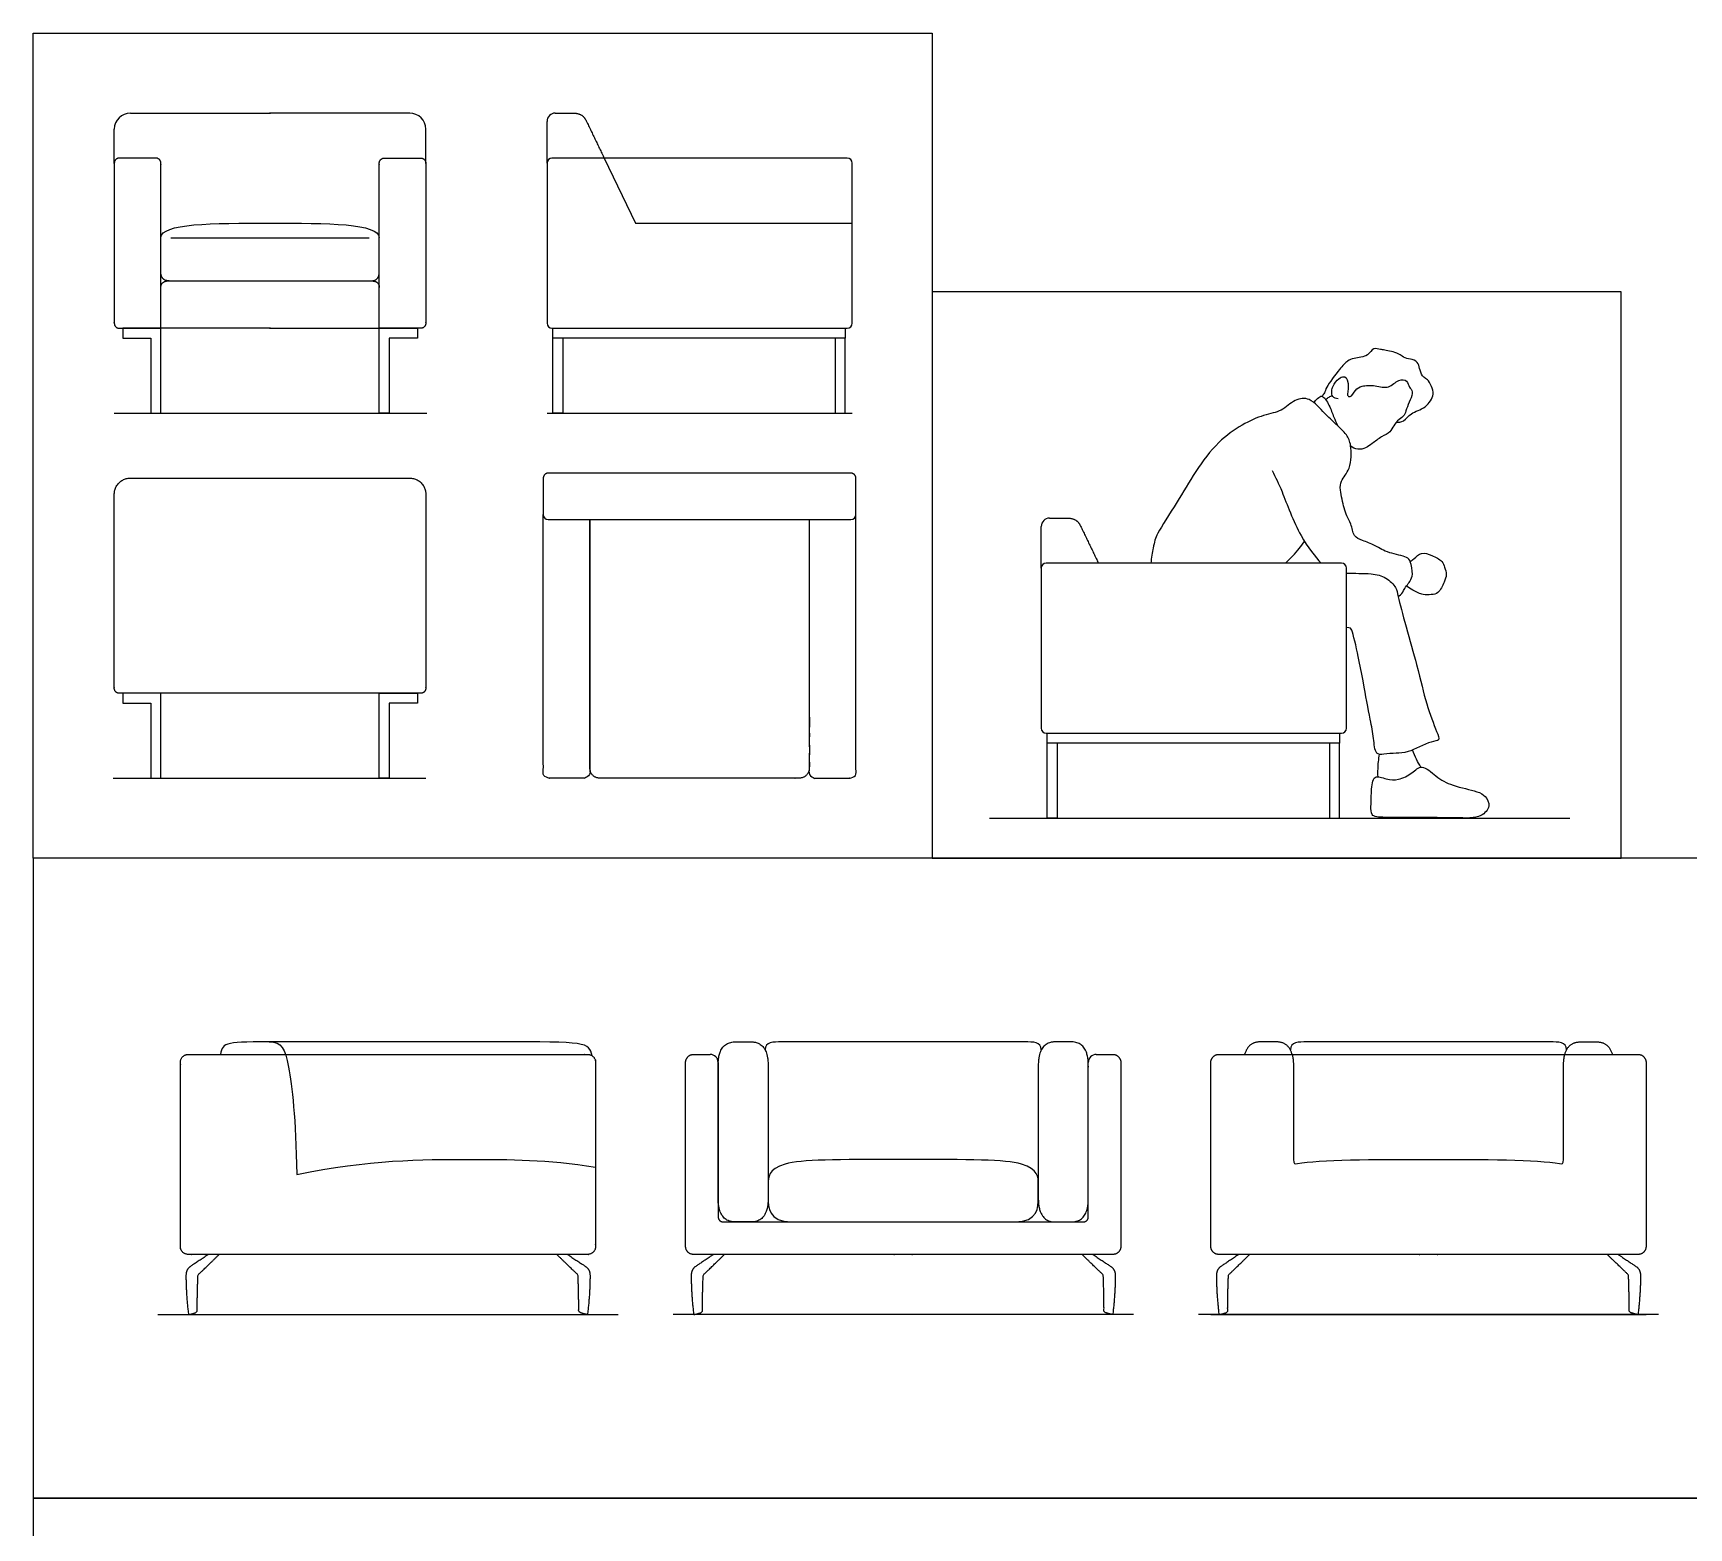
# Model space of a CAD drawing. Header units: millimetres. Extents: x 0 to 36.1, y -0.4 to 14.5.
# Drawn here: x 9.189 to 13.392, y 10.728 to 14.525 of the extents above; entities that cross this region are included whole.
import ezdxf

# ---------------------------------------------------------------- set-up
doc = ezdxf.new("R2010")
doc.units = ezdxf.units.MM
for name, color, linetype, true_color in [('AG-DETAIL-DIAGRAM', 7, 'Continuous', 0xccff66), ('AG-DIAGRAM', 7, 'Continuous', 0xfecc66), ('AG-FURNITURE', 7, 'Continuous', 0x66ccff), ('AG-GUIDES', 7, 'Continuous', 0xcccccc), ('AG-PEOPLE', 7, 'Continuous', 0xfc6666), ('X-VPRT', 6, 'Continuous', 0xff00ff)]:
    doc.layers.add(name, color=color, linetype=linetype, true_color=true_color)

msp = doc.modelspace()

# ---------------------------------------------------------------- linework, layer by layer
at = {"layer": 'AG-DETAIL-DIAGRAM'}
for points in [[(10.6383, 14.2072), (10.7178, 14.0421), (11.2679, 14.0421)], [(9.5385, 14.0046), (9.7901, 14.0046), (10.0416, 14.0046)], [(12.7309, 11.664), (12.7311, 11.664)]]:
    msp.add_lwpolyline(points, dxfattribs=at)
for points, degree, knots in [([(9.7881, 11.9624), (9.8201, 11.9625), (9.8357, 11.9307), (9.8559, 11.7694), (9.8578, 11.6253), (10.0403, 11.664), (10.3171, 11.664), (10.4908, 11.664), (10.6165, 11.6447)], 3, [0, 0, 0, 0, 7.310814, 14.621629, 14.621629, 14.621629, 25.601651, 36.581673, 36.581673, 36.581673, 36.581673]), ([(12.3849, 11.9307), (12.3882, 11.9187), (12.3882, 11.9021), (12.3882, 11.7553), (12.3882, 11.728), (12.3882, 11.7128), (12.3882, 11.664)], 2, [-54.570494, -54.570494, -54.570494, -53.666358, -53.666358, -43.116835, -43.116835, -37.231893, -37.231893, -37.231893]), ([(13.074, 11.664), (13.074, 11.7128), (13.074, 11.728), (13.074, 11.7553), (13.074, 11.9021), (13.074, 11.9187), (13.0772, 11.9307)], 2, [-34.981893, -34.981893, -34.981893, -29.096951, -29.096951, -18.547428, -18.547428, -17.643291, -17.643291, -17.643291]), ([(12.3882, 11.664), (12.3882, 11.6511), (12.439, 11.664), (12.7311, 11.664), (13.0232, 11.664), (13.074, 11.6511), (13.074, 11.664)], 3, [0, 0, 0, 0, 1.524868, 16.549736, 31.574603, 33.099471, 33.099471, 33.099471, 33.099471])]:
    msp.add_open_spline(points, degree=degree, knots=knots, dxfattribs=at)
at = {"layer": 'AG-DIAGRAM'}
for p, q in [((10.4932, 13.5595), (11.2679, 13.5595)), ((11.6168, 12.5308), (13.09, 12.5308))]:
    msp.add_line(p, q, dxfattribs=at)
for points in [[(9.3946, 13.5595), (10.1884, 13.5595)], [(9.3917, 12.6324), (10.1855, 12.6324)], [(9.5053, 11.2703), (10.6737, 11.2703)], [(11.9818, 11.2703), (11.3976, 11.2703), (10.8134, 11.2703)], [(13.3153, 11.2703), (12.7311, 11.2703), (12.1469, 11.2703)]]:
    msp.add_lwpolyline(points, dxfattribs=at)
at = {"layer": 'AG-FURNITURE'}
for p, q in [((9.7915, 13.7751), (9.5128, 13.7751)), ((9.7886, 13.7751), (10.0673, 13.7751))]:
    msp.add_line(p, q, dxfattribs=at)
for points in [[(9.5339, 13.8954), (9.7915, 13.8954)], [(10.5337, 13.7497), (10.5337, 13.5595), (10.5083, 13.5595), (10.5083, 13.7497)], [(11.2245, 13.7497), (11.2245, 13.5595), (11.2499, 13.5595), (11.2499, 13.7497)], [(9.7915, 12.848), (9.5128, 12.848)], [(10.0673, 12.848), (9.7915, 12.848)], [(11.7885, 12.721), (11.7885, 12.5308), (11.7631, 12.5308), (11.7631, 12.721)], [(12.4794, 12.721), (12.4794, 12.5308), (12.5048, 12.5308), (12.5048, 12.721)], [(12.241, 11.9307), (13.2212, 11.9307)]]:
    msp.add_lwpolyline(points, dxfattribs=at)
for points in [[(9.5128, 13.5595), (9.5128, 13.7751), (9.4161, 13.7751), (9.4161, 13.7497), (9.4874, 13.7497), (9.4874, 13.5595)], [(10.0673, 13.5595), (10.0673, 13.7751), (10.1641, 13.7751), (10.1641, 13.7497), (10.0927, 13.7497), (10.0927, 13.5595)], [(10.5083, 13.7751), (11.2499, 13.7751), (11.2499, 13.7497), (10.5083, 13.7497)], [(9.5128, 12.6324), (9.5128, 12.848), (9.4161, 12.848), (9.4161, 12.8226), (9.4874, 12.8226), (9.4874, 12.6324)], [(10.0673, 12.6324), (10.0673, 12.848), (10.1641, 12.848), (10.1641, 12.8226), (10.0927, 12.8226), (10.0927, 12.6324)], [(11.7631, 12.7464), (12.5048, 12.7464), (12.5048, 12.721), (11.7631, 12.721)]]:
    msp.add_lwpolyline(points, close=True, dxfattribs=at)
for centre, radius, start, end in [((9.4355, 14.2806), 0.0409, 90, 180), ((10.1446, 14.2806), 0.0409, 0, 90), ((10.5143, 14.3004), 0.0211, 90, 180), ((10.5057, 14.1947), 0.0125, 90, 180), ((11.2554, 14.1947), 0.0125, 0, 90), ((10.5057, 13.7876), 0.0125, 180, 270), ((11.2554, 13.7876), 0.0125, 270, 0), ((10.4964, 13.3016), 0.0127, 180, 270), ((11.2647, 13.3016), 0.0127, 270, 0), ((11.7691, 13.2717), 0.0211, 90, 180), ((11.7605, 13.166), 0.0125, 90, 180), ((12.5103, 13.166), 0.0125, 0, 90), ((11.7605, 12.7589), 0.0125, 180, 270), ((12.5103, 12.7589), 0.0125, 270, 0), ((10.9075, 11.9105), 0.0202, 0, 90), ((11.8877, 11.9105), 0.0202, 90, 180), ((13.2212, 11.9105), 0.0202, 90, 90.0000203467981)]:
    msp.add_arc(centre, radius, start, end, dxfattribs=at)
for points, degree in [([(9.4355, 14.3215), (9.6135, 14.3215), (9.7915, 14.3215)], 2), ([(10.1446, 14.3215), (9.9666, 14.3215), (9.7886, 14.3215)], 2), ([(10.4932, 14.1947), (10.4932, 14.2476), (10.4932, 14.3004)], 2), ([(10.5143, 14.3215), (10.5368, 14.3215), (10.5593, 14.3215)], 2), ([(10.5593, 14.3215), (10.5826, 14.3215), (10.5915, 14.3045)], 2), ([(10.5915, 14.3045), (10.6149, 14.2558), (10.6383, 14.2072)], 2), ([(9.3946, 14.1945), (9.3946, 14.2375), (9.3946, 14.2806)], 2), ([(10.1855, 14.1945), (10.1855, 14.2375), (10.1855, 14.2806)], 2), ([(10.4932, 14.1947), (10.4932, 13.9911), (10.4932, 13.7876)], 2), ([(11.2554, 14.2072), (10.8805, 14.2072), (10.5057, 14.2072)], 2), ([(11.2679, 13.7876), (11.2679, 13.9911), (11.2679, 14.1947)], 2), ([(9.5128, 14.0046), (9.5128, 14.0421), (9.6445, 14.0421), (9.7901, 14.0421)], 3), ([(9.7901, 14.0421), (9.9356, 14.0421), (10.0673, 14.0421), (10.0673, 14.0046)], 3), ([(9.5339, 13.8954), (9.5128, 13.8954), (9.5128, 13.919)], 2), ([(10.0462, 13.8954), (10.0673, 13.8954), (10.0673, 13.919)], 2), ([(9.5128, 13.8785), (9.5128, 13.8954), (9.5339, 13.8954)], 2), ([(10.5057, 13.7751), (10.8805, 13.7751), (11.2554, 13.7751)], 2), ([(10.4837, 13.3944), (10.4837, 13.348), (10.4837, 13.3016)], 2), ([(10.8805, 13.4071), (10.6885, 13.4071), (10.4964, 13.4071)], 2), ([(11.2647, 13.4071), (11.0726, 13.4071), (10.8805, 13.4071)], 2), ([(11.2774, 13.3016), (11.2774, 13.348), (11.2774, 13.3944)], 2), ([(10.4964, 13.2889), (10.6943, 13.2889), (10.8805, 13.2889)], 2), ([(10.8805, 13.2889), (11.0668, 13.2889), (11.2647, 13.2889)], 2), ([(11.7691, 13.2928), (11.7917, 13.2928), (11.8142, 13.2928)], 2), ([(11.8142, 13.2928), (11.8375, 13.2928), (11.8463, 13.2758)], 2), ([(11.748, 13.166), (11.748, 13.2189), (11.748, 13.2717)], 2), ([(11.8463, 13.2758), (11.8698, 13.2271), (11.8932, 13.1785)], 2), ([(11.748, 13.166), (11.748, 12.9624), (11.748, 12.7589)], 2), ([(12.5103, 13.1785), (12.1354, 13.1785), (11.7605, 13.1785)], 2), ([(12.5227, 12.7589), (12.5227, 12.9624), (12.5227, 13.166)], 2), ([(11.7605, 12.7464), (12.1354, 12.7464), (12.5103, 12.7464)], 2), ([(11.3976, 11.9625), (11.1335, 11.9625), (11.088, 11.9625), (11.0471, 11.9625), (11.0471, 11.9421)], 3), ([(11.7481, 11.9421), (11.7481, 11.9625), (11.7071, 11.9625), (11.6617, 11.9625), (11.3976, 11.9625)], 3), ([(12.7311, 11.9625), (12.467, 11.9625), (12.4215, 11.9625), (12.3806, 11.9625), (12.3806, 11.9421)], 3), ([(13.0816, 11.9421), (13.0816, 11.9625), (13.0406, 11.9625), (12.9952, 11.9625), (12.7311, 11.9625)], 3), ([(10.8451, 11.4429), (10.8451, 11.6767), (10.8451, 11.9105)], 2), ([(10.8653, 11.9307), (10.8864, 11.9307), (10.9075, 11.9307)], 2), ([(10.9277, 11.9105), (10.9277, 11.7142), (10.9277, 11.518)], 2), ([(11.8675, 11.518), (11.8675, 11.7142), (11.8675, 11.9105)], 2), ([(11.8877, 11.9307), (11.9087, 11.9307), (11.9298, 11.9307)], 2), ([(11.95, 11.9105), (11.95, 11.6767), (11.95, 11.4429)], 2), ([(12.1786, 11.4429), (12.1786, 11.6767), (12.1786, 11.9105)], 2), ([(12.1988, 11.9307), (12.2199, 11.9307), (12.241, 11.9307)], 2), ([(13.2212, 11.9307), (13.2422, 11.9307), (13.2633, 11.9307)], 2), ([(13.2835, 11.9105), (13.2835, 11.6767), (13.2835, 11.4429)], 2), ([(11.3976, 11.664), (11.2259, 11.664), (11.0547, 11.664), (11.0547, 11.5925), (11.0547, 11.5861), (11.0547, 11.5832), (11.0547, 11.5053), (11.114, 11.5053)], 3), ([(11.6811, 11.5053), (11.7405, 11.5053), (11.7405, 11.5832), (11.7405, 11.5861), (11.7405, 11.5925), (11.7405, 11.664), (11.5693, 11.664), (11.3976, 11.664)], 3), ([(10.9404, 11.5053), (11.169, 11.5053), (11.3976, 11.5053)], 2), ([(11.3976, 11.5053), (11.6262, 11.5053), (11.8548, 11.5053)], 2)]:
    msp.add_open_spline(points, degree=degree, dxfattribs=at)
for points, weights, knots in [([(9.5128, 13.7751), (9.4601, 13.7751), (9.4073, 13.7751), (9.3946, 13.7751), (9.3946, 13.7878), (9.3946, 13.9911), (9.3946, 14.1945), (9.3946, 14.2072), (9.4073, 14.2072), (9.4537, 14.2072), (9.5001, 14.2072), (9.5128, 14.2072), (9.5128, 14.1945), (9.5128, 13.9917), (9.5128, 13.7751)], [1, 1, 1, 0.707106781186, 1, 1, 1, 0.707106781187, 1, 1, 1, 0.707106781187, 1, 1, 1], [0, 0, 0, 0.346038, 0.346038, 0.411488, 0.411488, 1.745784, 1.745784, 1.811234, 1.811234, 2.115605, 2.115605, 2.181055, 2.181055, 3.555633, 3.555633, 3.555633]), ([(10.0673, 13.7751), (10.12, 13.7751), (10.1728, 13.7751), (10.1855, 13.7751), (10.1855, 13.7878), (10.1855, 13.9911), (10.1855, 14.1945), (10.1855, 14.2072), (10.1728, 14.2072), (10.1264, 14.2072), (10.08, 14.2072), (10.0673, 14.2072), (10.0673, 14.1945), (10.0673, 13.9917), (10.0673, 13.7751)], [1, 1, 1, 0.707106781186, 1, 1, 1, 0.707106781187, 1, 1, 1, 0.707106781187, 1, 1, 1], [0, 0, 0, 0.346038, 0.346038, 0.411488, 0.411488, 1.745784, 1.745784, 1.811234, 1.811234, 2.115605, 2.115605, 2.181055, 2.181055, 3.555633, 3.555633, 3.555633]), ([(9.3946, 13.2674), (9.3946, 13.2737), (9.3946, 13.3168), (9.3946, 13.3535), (9.3946, 13.3944), (9.4355, 13.3944), (9.612, 13.3944), (9.7915, 13.3944)], [1, 1, 1, 1, 0.707106781187, 1, 1, 1], [0, 0, 0, 0.041909, 0.284237, 0.284237, 0.496061, 0.496061, 1.661206, 1.661206, 1.661206]), ([(9.7915, 13.3944), (9.9681, 13.3944), (10.1446, 13.3944), (10.1855, 13.3944), (10.1855, 13.3535), (10.1855, 13.3104), (10.1855, 13.2674)], [1, 1, 1, 0.707106781187, 1, 1, 1], [-1.651608, -1.651608, -1.651608, -0.493195, -0.493195, -0.282594, -0.282594, 0, 0, 0]), ([(10.6018, 13.2889), (10.6018, 12.8467), (10.6018, 12.6451), (10.6018, 12.6324), (10.5891, 12.6324), (10.5428, 12.6324), (10.4964, 12.6324), (10.4837, 12.6324), (10.4837, 12.6451), (10.4837, 12.8433), (10.4837, 13.3016)], [1, 1, 1, 0.707106781187, 1, 1, 1, 0.707106781186, 1, 1, 1], [2.25727, 2.25727, 2.25727, 3.539089, 3.539089, 3.604539, 3.604539, 3.90891, 3.90891, 3.97436, 3.97436, 5.27501, 5.27501, 5.27501]), ([(11.1592, 13.2889), (11.1592, 12.9521), (11.1592, 12.6578), (11.1592, 12.6324), (11.1338, 12.6324), (10.8805, 12.6324), (10.6272, 12.6324), (10.6018, 12.6324), (10.6018, 12.6578), (10.6018, 12.9521), (10.6018, 13.2889)], [1, 1, 1, 0.707106781187, 1, 1, 1, 0.707106781187, 1, 1, 1], [1.980208, 1.980208, 1.980208, 3.911186, 3.911186, 4.042086, 4.042086, 5.704177, 5.704177, 5.835077, 5.835077, 7.766055, 7.766055, 7.766055]), ([(11.1592, 13.2889), (11.1592, 12.8467), (11.1592, 12.6451), (11.1592, 12.6324), (11.1719, 12.6324), (11.2183, 12.6324), (11.2647, 12.6324), (11.2774, 12.6324), (11.2774, 12.6451), (11.2774, 12.8433), (11.2774, 13.3016)], [1, 1, 1, 0.707106781187, 1, 1, 1, 0.707106781186, 1, 1, 1], [2.25727, 2.25727, 2.25727, 3.539089, 3.539089, 3.604539, 3.604539, 3.90891, 3.90891, 3.97436, 3.97436, 5.27501, 5.27501, 5.27501]), ([(9.5128, 12.848), (9.4601, 12.848), (9.4073, 12.848), (9.3946, 12.848), (9.3946, 12.8607), (9.3946, 12.9878), (9.3946, 13.1912), (9.3946, 13.2674)], [1, 1, 1, 0.707106781186, 1, 1, 1, 1], [0, 0, 0, 0.346038, 0.346038, 0.411488, 0.411488, 1.245784, 1.745784, 1.745784, 1.745784]), ([(10.1855, 13.2674), (10.1855, 13.064), (10.1855, 12.8607), (10.1855, 12.848), (10.1728, 12.848), (10.12, 12.848), (10.0673, 12.848)], [1, 1, 1, 0.707106781186, 1, 1, 1], [-1.745784, -1.745784, -1.745784, -0.411488, -0.411488, -0.346038, -0.346038, 0, 0, 0]), ([(9.5826, 11.9307), (9.5624, 11.9307), (9.5624, 11.9105), (9.5624, 11.6767), (9.5624, 11.4429), (9.5624, 11.4227), (9.5826, 11.4227), (9.836, 11.4227), (10.0895, 11.4227), (10.3429, 11.4227), (10.5963, 11.4227), (10.6165, 11.4227), (10.6165, 11.4429), (10.6165, 11.6767), (10.6165, 11.9105), (10.6165, 11.9307), (10.5963, 11.9307), (10.3429, 11.9307), (10.0895, 11.9307), (9.836, 11.9307), (9.5826, 11.9307)], [1, 0.707106781187, 1, 1, 1, 0.707106781187, 1, 1, 1, 1, 1, 0.707106781187, 1, 1, 1, 0.707106781187, 1, 1, 1, 1, 1], [-41.545314, -41.545314, -41.545314, -40.296038, -40.296038, -21.886665, -21.886665, -20.637389, -20.637389, -0.682703, -0.682703, 19.271984, 19.271984, 20.521259, 20.521259, 38.930632, 38.930632, 40.179908, 40.179908, 60.134594, 60.134594, 80.089281, 80.089281, 80.089281])]:
    msp.add_rational_spline(points, weights, degree=2, knots=knots, dxfattribs=at)
for points, degree, knots in [([(9.7915, 13.8954), (9.9174, 13.8954), (10.0462, 13.8954), (10.0673, 13.8954), (10.0673, 13.8785)], 2, [0, 0, 0, 0.8452065, 0.8452065, 0.9555097, 0.9555097, 0.9555097]), ([(10.6077, 11.9272), (10.6, 11.9625), (10.5944, 11.9625), (10.3701, 11.9625), (10.2766, 11.9625), (10.183, 11.9625), (10.0895, 11.9625), (9.9959, 11.9625), (9.9024, 11.9625), (9.8088, 11.9625), (9.6765, 11.9625), (9.6708, 11.9625), (9.6639, 11.9307)], 3, [0, 0, 0, 0, 17.531226, 17.531226, 17.531226, 28.580352, 28.580352, 28.580352, 39.629478, 39.629478, 39.629478, 57.160704, 57.160704, 57.160704, 57.160704]), ([(10.9277, 11.728), (10.9277, 11.7007), (10.9277, 11.5656), (10.9277, 11.5053), (10.971, 11.5053), (10.9912, 11.5053), (11.0114, 11.5053), (11.0547, 11.5053), (11.0547, 11.5656), (11.0547, 11.7007), (11.0547, 11.728), (11.0547, 11.7553), (11.0547, 11.9021), (11.0547, 11.9625), (11.0114, 11.9625), (10.9912, 11.9625), (10.971, 11.9625), (10.9277, 11.9625), (10.9277, 11.9021), (10.9277, 11.7553), (10.9277, 11.728)], 2, [13.841787, 13.841787, 13.841787, 24.391311, 24.391311, 27.683574, 27.683574, 29.275047, 29.275047, 32.567311, 32.567311, 43.116835, 43.116835, 53.666358, 53.666358, 56.958622, 56.958622, 58.550095, 58.550095, 61.842359, 61.842359, 72.391882, 72.391882, 72.391882]), ([(11.8675, 11.728), (11.8675, 11.7007), (11.8675, 11.5656), (11.8675, 11.5053), (11.8242, 11.5053), (11.804, 11.5053), (11.7838, 11.5053), (11.7405, 11.5053), (11.7405, 11.5656), (11.7405, 11.7007), (11.7405, 11.728), (11.7405, 11.7553), (11.7405, 11.9021), (11.7405, 11.9625), (11.7838, 11.9625), (11.804, 11.9625), (11.8242, 11.9625), (11.8675, 11.9625), (11.8675, 11.9021), (11.8675, 11.7553), (11.8675, 11.728)], 2, [13.841787, 13.841787, 13.841787, 24.391311, 24.391311, 27.683574, 27.683574, 29.275047, 29.275047, 32.567311, 32.567311, 43.116835, 43.116835, 53.666358, 53.666358, 56.958622, 56.958622, 58.550095, 58.550095, 61.842359, 61.842359, 72.391882, 72.391882, 72.391882]), ([(12.3849, 11.9307), (12.3763, 11.9625), (12.3449, 11.9625), (12.3247, 11.9625), (12.3045, 11.9625), (12.2731, 11.9625), (12.2644, 11.9307)], 2, [54.570494, 54.570494, 54.570494, 56.958622, 56.958622, 58.550095, 58.550095, 60.938222, 60.938222, 60.938222]), ([(13.0772, 11.9307), (13.0859, 11.9625), (13.1173, 11.9625), (13.1375, 11.9625), (13.1577, 11.9625), (13.1891, 11.9625), (13.1977, 11.9307)], 2, [54.570494, 54.570494, 54.570494, 56.958622, 56.958622, 58.550095, 58.550095, 60.938222, 60.938222, 60.938222]), ([(9.6335, 11.4227), (9.6044, 11.4032), (9.5869, 11.3915), (9.5766, 11.3846), (9.5766, 11.3684), (9.5766, 11.3225), (9.5829, 11.2703), (9.5908, 11.2703), (9.6051, 11.2767), (9.6051, 11.3213), (9.6071, 11.3705), (9.6294, 11.3921), (9.661, 11.4227)], 2, [-2.148467, -2.148467, -2.148467, -0.490427, -0.490427, 0.637285, 0.637285, 4.686402, 4.686402, 5.704101, 5.704101, 9.462658, 9.462658, 11.904997, 11.904997, 11.904997]), ([(10.5454, 11.4227), (10.5745, 11.4032), (10.592, 11.3915), (10.6024, 11.3846), (10.6024, 11.3684), (10.6024, 11.3225), (10.596, 11.2703), (10.5881, 11.2703), (10.5738, 11.2767), (10.5738, 11.3213), (10.5719, 11.3705), (10.5496, 11.3921), (10.5179, 11.4227)], 2, [-2.148467, -2.148467, -2.148467, -0.490427, -0.490427, 0.637285, 0.637285, 4.686402, 4.686402, 5.704101, 5.704101, 9.462658, 9.462658, 11.904997, 11.904997, 11.904997]), ([(10.9162, 11.4227), (10.8871, 11.4032), (10.8696, 11.3915), (10.8593, 11.3846), (10.8593, 11.3684), (10.8593, 11.3225), (10.8656, 11.2703), (10.8735, 11.2703), (10.8878, 11.2767), (10.8878, 11.3213), (10.8898, 11.3705), (10.9121, 11.3921), (10.9437, 11.4227)], 2, [-2.148467, -2.148467, -2.148467, -0.490427, -0.490427, 0.637285, 0.637285, 4.686402, 4.686402, 5.704101, 5.704101, 9.462658, 9.462658, 11.904997, 11.904997, 11.904997]), ([(11.3976, 11.4227), (11.3849, 11.4227), (11.3722, 11.4227), (11.1187, 11.4227), (10.8653, 11.4227)], 2, [72.919469, 72.919469, 72.919469, 73.919469, 73.919469, 93.874155, 93.874155, 93.874155]), ([(11.9298, 11.4227), (11.6764, 11.4227), (11.423, 11.4227), (11.4103, 11.4227), (11.3976, 11.4227)], 2, [51.964782, 51.964782, 51.964782, 71.919469, 71.919469, 72.919469, 72.919469, 72.919469]), ([(11.8789, 11.4227), (11.908, 11.4032), (11.9255, 11.3915), (11.9359, 11.3846), (11.9359, 11.3684), (11.9359, 11.3225), (11.9295, 11.2703), (11.9216, 11.2703), (11.9073, 11.2767), (11.9073, 11.3213), (11.9054, 11.3705), (11.8831, 11.3921), (11.8514, 11.4227)], 2, [-2.148467, -2.148467, -2.148467, -0.490427, -0.490427, 0.637285, 0.637285, 4.686402, 4.686402, 5.704101, 5.704101, 9.462658, 9.462658, 11.904997, 11.904997, 11.904997]), ([(12.2497, 11.4227), (12.2206, 11.4032), (12.2031, 11.3915), (12.1928, 11.3846), (12.1928, 11.3684), (12.1928, 11.3225), (12.1991, 11.2703), (12.207, 11.2703), (12.2213, 11.2767), (12.2213, 11.3213), (12.2233, 11.3705), (12.2456, 11.3921), (12.2772, 11.4227)], 2, [-2.148467, -2.148467, -2.148467, -0.490427, -0.490427, 0.637285, 0.637285, 4.686402, 4.686402, 5.704101, 5.704101, 9.462658, 9.462658, 11.904997, 11.904997, 11.904997]), ([(12.7311, 11.4227), (12.7184, 11.4227), (12.7057, 11.4227), (12.4522, 11.4227), (12.1988, 11.4227)], 2, [72.919469, 72.919469, 72.919469, 73.919469, 73.919469, 93.874155, 93.874155, 93.874155]), ([(13.2633, 11.4227), (13.0099, 11.4227), (12.7565, 11.4227), (12.7438, 11.4227), (12.7311, 11.4227)], 2, [51.964782, 51.964782, 51.964782, 71.919469, 71.919469, 72.919469, 72.919469, 72.919469]), ([(13.2124, 11.4227), (13.2415, 11.4032), (13.259, 11.3915), (13.2694, 11.3846), (13.2694, 11.3684), (13.2694, 11.3225), (13.263, 11.2703), (13.2551, 11.2703), (13.2408, 11.2767), (13.2408, 11.3213), (13.2389, 11.3705), (13.2166, 11.3921), (13.1849, 11.4227)], 2, [-2.148467, -2.148467, -2.148467, -0.490427, -0.490427, 0.637285, 0.637285, 4.686402, 4.686402, 5.704101, 5.704101, 9.462658, 9.462658, 11.904997, 11.904997, 11.904997])]:
    msp.add_open_spline(points, degree=degree, knots=knots, dxfattribs=at)
for points, weights in [([(10.4964, 13.4071), (10.4837, 13.4071), (10.4837, 13.3944)], [1, 0.707106781186, 1]), ([(11.2774, 13.3944), (11.2774, 13.4071), (11.2647, 13.4071)], [1, 0.707106781186, 1]), ([(10.8451, 11.9105), (10.8451, 11.9307), (10.8653, 11.9307)], [1, 0.707106781187, 1]), ([(11.9298, 11.9307), (11.95, 11.9307), (11.95, 11.9105)], [1, 0.707106781187, 1]), ([(12.1786, 11.9105), (12.1786, 11.9307), (12.1988, 11.9307)], [1, 0.707106781187, 1]), ([(13.2633, 11.9307), (13.2835, 11.9307), (13.2835, 11.9105)], [1, 0.707106781187, 1]), ([(10.9277, 11.518), (10.9277, 11.5053), (10.9404, 11.5053)], [1, 0.707106781187, 1]), ([(11.8548, 11.5053), (11.8675, 11.5053), (11.8675, 11.518)], [1, 0.707106781187, 1]), ([(10.8653, 11.4227), (10.8451, 11.4227), (10.8451, 11.4429)], [1, 0.707106781187, 1]), ([(11.95, 11.4429), (11.95, 11.4227), (11.9298, 11.4227)], [1, 0.707106781187, 1]), ([(12.1988, 11.4227), (12.1786, 11.4227), (12.1786, 11.4429)], [1, 0.707106781187, 1]), ([(13.2835, 11.4429), (13.2835, 11.4227), (13.2633, 11.4227)], [1, 0.707106781187, 1])]:
    msp.add_rational_spline(points, weights, degree=2, dxfattribs=at)
at = {"layer": 'AG-GUIDES'}
msp.add_lwpolyline([(12.1786, 11.2703), (13.2835, 11.2703)], dxfattribs=at)
at = {"layer": 'AG-PEOPLE'}
for points, knots in [([(12.6488, 13.5359), (12.6554, 13.5361), (12.6702, 13.5374), (12.686, 13.562), (12.7251, 13.5704), (12.7472, 13.6071), (12.7394, 13.6268), (12.7297, 13.646), (12.7179, 13.649), (12.7083, 13.6685), (12.7077, 13.6858), (12.6903, 13.6979), (12.6705, 13.6972), (12.6563, 13.7128), (12.62, 13.7197), (12.61, 13.7206), (12.5895, 13.7271), (12.5788, 13.7022), (12.5419, 13.6999), (12.5247, 13.6925), (12.5047, 13.6709), (12.4717, 13.6267), (12.4677, 13.6114), (12.4631, 13.605), (12.461, 13.6022)], [0, 0, 0, 0, 1.11804, 2.419817, 3.998029, 5.551961, 6.689177, 7.817143, 8.65871, 9.788852, 10.831951, 11.924795, 13.006955, 14.154608, 15.654004, 16.510591, 17.544304, 18.737088, 20.221729, 21.295826, 22.676097, 24.555284, 25.550284, 26.368335, 26.368335, 26.368335, 26.368335]), ([(12.5014, 13.5962), (12.4967, 13.5965), (12.4857, 13.5996), (12.4858, 13.6158), (12.4869, 13.6288), (12.5031, 13.648), (12.5148, 13.6538), (12.5247, 13.6501), (12.5272, 13.6347)], [0, 0, 0, 0, 1.150105, 2.291799, 3.423209, 4.928765, 6.037258, 7.076627, 7.076627, 7.076627, 7.076627]), ([(12.5272, 13.6347), (12.5277, 13.6144), (12.5226, 13.6046), (12.5347, 13.5979), (12.5454, 13.6198), (12.5621, 13.6299), (12.5962, 13.6307), (12.6312, 13.6196), (12.6531, 13.6465), (12.6786, 13.6436), (12.6808, 13.6243), (12.697, 13.6145), (12.6732, 13.5706), (12.6721, 13.5537), (12.6553, 13.5435), (12.6417, 13.5283), (12.6349, 13.5095), (12.6111, 13.5005), (12.5886, 13.4817), (12.5725, 13.4708), (12.5514, 13.465), (12.5386, 13.4721), (12.5335, 13.4766)], [0, 0, 0, 0, 1.010946, 1.743715, 2.965882, 4.146962, 5.696753, 7.262423, 8.747845, 9.936633, 11.015927, 12.038225, 13.835549, 14.95535, 16.074694, 17.289846, 18.444186, 19.766309, 21.224003, 22.413173, 23.618411, 24.826206, 24.826206, 24.826206, 24.826206]), ([(12.654, 13.0939), (12.6643, 13.0993), (12.6665, 13.1096), (12.6848, 13.1324), (12.6929, 13.1492), (12.6861, 13.183), (12.6772, 13.1953), (12.632, 13.2036), (12.6127, 13.213), (12.5942, 13.2238), (12.5638, 13.2361), (12.5396, 13.2456), (12.536, 13.2784), (12.523, 13.2985), (12.5166, 13.3184), (12.5066, 13.3641), (12.5069, 13.3883), (12.5361, 13.4178), (12.536, 13.4774), (12.5249, 13.5049), (12.4953, 13.5328), (12.4673, 13.5573), (12.4317, 13.6008), (12.3905, 13.5954), (12.3576, 13.5619), (12.3076, 13.5568), (12.1832, 13.494), (12.0984, 13.3377), (12.0419, 13.2565), (12.033, 13.2249), (12.0278, 13.1927), (12.026, 13.1785)], [0.401732, 0.401732, 0.401732, 0.401732, 1.138553, 2.195469, 3.070993, 4.189344, 4.951014, 6.2641, 7.205269, 8.108274, 9.250928, 10.221389, 11.309468, 12.267539, 13.185268, 14.532578, 15.486593, 16.71417, 18.209874, 19.290498, 20.514273, 21.76617, 23.200297, 24.383449, 25.686649, 27.052006, 29.332898, 32.026153, 33.946591, 35.192759, 36.083741, 36.083741, 36.083741, 36.083741]), ([(12.4402, 13.5863), (12.4427, 13.5903), (12.4492, 13.5964), (12.4628, 13.6081), (12.4802, 13.5781), (12.4903, 13.55), (12.4968, 13.5355), (12.4998, 13.5284)], [0, 0, 0, 0, 0.738109, 1.433346, 2.481497, 3.599559, 4.542066, 4.542066, 4.542066, 4.542066]), ([(12.4703, 13.5938), (12.4729, 13.5964), (12.4786, 13.6008), (12.4843, 13.603), (12.4871, 13.6039)], [0, 0, 0, 0, 0.643312, 1.231698, 1.231698, 1.231698, 1.231698]), ([(12.3342, 13.414), (12.3427, 13.396), (12.3612, 13.3605), (12.4004, 13.2469), (12.4448, 13.194), (12.4583, 13.1785)], [0, 0, 0, 0, 1.516131, 3.679473, 5.500648, 5.500648, 5.500648, 5.500648]), ([(12.3679, 13.1785), (12.3746, 13.1848), (12.3973, 13.2075), (12.4067, 13.2207), (12.4164, 13.2337)], [41.517373, 41.517373, 41.517373, 41.517373, 42.006781, 43.37451, 43.37451, 43.37451, 43.37451]), ([(12.6847, 13.1826), (12.6878, 13.1847), (12.6965, 13.1907), (12.7131, 13.2084), (12.7398, 13.1983), (12.7669, 13.1852), (12.7715, 13.1681), (12.7787, 13.1489), (12.7707, 13.1304), (12.7578, 13.1004), (12.7381, 13.0983), (12.7165, 13.0966), (12.6963, 13.1067), (12.6806, 13.1164), (12.6751, 13.1201)], [0.298938, 0.298938, 0.298938, 0.298938, 0.837946, 1.794307, 2.803933, 3.862796, 4.665402, 5.518836, 6.403287, 7.486505, 8.313548, 9.204404, 10.25717, 10.822006, 10.822006, 10.822006, 10.822006]), ([(12.5227, 13.1531), (12.5429, 13.1525), (12.5857, 13.1532), (12.6222, 13.1451), (12.6514, 13.1153), (12.6517, 13.0926), (12.7044, 12.9165), (12.723, 12.8252), (12.75, 12.7547), (12.7618, 12.7264), (12.7342, 12.727), (12.6796, 12.6955), (12.6502, 12.6965), (12.6186, 12.6931), (12.5948, 12.6911), (12.5922, 12.7379), (12.5832, 12.7806), (12.5655, 12.8754), (12.5535, 12.9413), (12.5373, 13.0104), (12.5337, 13.014), (12.5227, 13.0146)], [7.885631, 7.885631, 7.885631, 7.885631, 9.389488, 10.594713, 11.674905, 12.625662, 15.120861, 16.970153, 18.611214, 19.499358, 20.356576, 21.882581, 22.947078, 24.024261, 24.837453, 26.021708, 27.369976, 29.205892, 30.723489, 32.487216, 33.252722, 33.252722, 33.252722, 33.252722]), ([(12.7117, 12.6602), (12.7077, 12.6667), (12.7003, 12.6801), (12.6935, 12.6959), (12.6906, 12.704)], [0, 0, 0, 0, 0.918651, 1.894904, 1.894904, 1.894904, 1.894904]), ([(12.5957, 12.6344), (12.5884, 12.6298), (12.586, 12.5965), (12.5852, 12.5636), (12.5844, 12.5345), (12.6271, 12.5316), (12.7964, 12.5329), (12.8621, 12.529), (12.8903, 12.5603), (12.8762, 12.5883), (12.8537, 12.6), (12.791, 12.6123), (12.7514, 12.634), (12.715, 12.6704), (12.6892, 12.6436), (12.6557, 12.6267), (12.6254, 12.6278), (12.6022, 12.6385), (12.5957, 12.6344)], [0, 0, 0, 0, 1.160561, 2.344336, 3.224004, 4.334027, 6.880536, 8.455886, 9.536448, 10.504819, 11.467741, 12.988646, 14.343786, 15.586756, 16.635977, 17.809222, 18.884704, 19.910602, 19.910602, 19.910602, 19.910602]), ([(12.603, 12.6358), (12.6024, 12.6486), (12.6036, 12.6741), (12.6057, 12.6866), (12.6068, 12.6929)], [0, 0, 0, 0, 1.188418, 2.026243, 2.026243, 2.026243, 2.026243])]:
    msp.add_open_spline(points, degree=3, knots=knots, dxfattribs=at)
at = {"layer": 'X-VPRT'}
for points in [[(9.1885, 12.4292), (9.1885, 14.5247), (11.4711, 14.5247), (11.4711, 12.4292)], [(11.4711, 13.8679), (11.4711, 12.4292), (13.2207, 12.4292), (13.2207, 13.8679)], [(9.1885, 12.4292), (9.1885, 10.8036), (14.9797, 10.8036), (14.9797, 12.4292)], [(9.1885, 10.8036), (9.1885, 9.3812), (14.0224, 9.3812), (14.0224, 10.8036)]]:
    msp.add_lwpolyline(points, close=True, dxfattribs=at)

doc.saveas('drawing.dxf')
